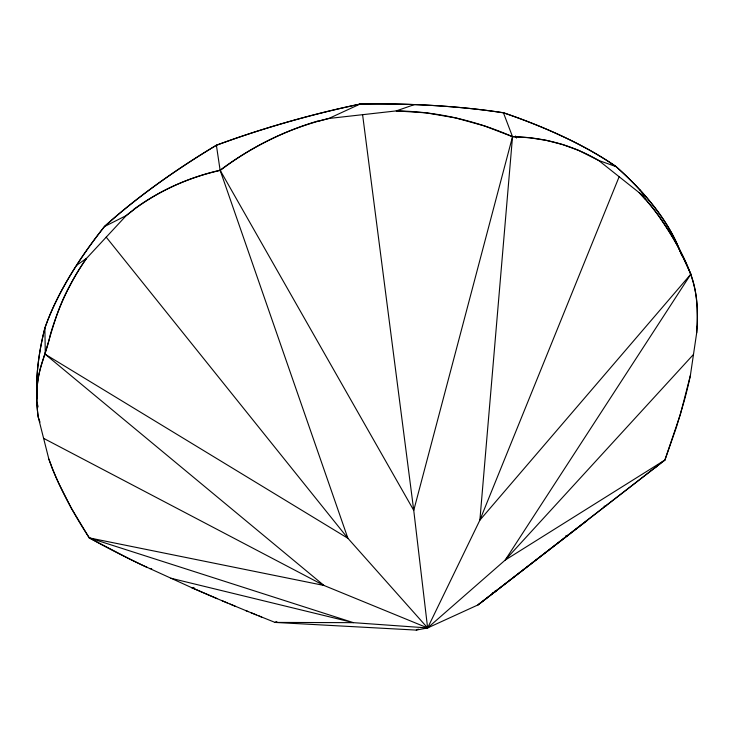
<?xml version="1.0" encoding="UTF-8"?>
<svg xmlns="http://www.w3.org/2000/svg" width="734" height="734" viewBox="0 0 734 734"><rect width="100%" height="100%" fill="white"/><g stroke="black" fill="none" stroke-linecap="round" stroke-linejoin="round"><path stroke-width="1.1" d="M697.08 326.318L696.685 332.832L690.373 375.505L680.427 414.251L664.921 460.007L654.93 467.797M696.685 332.832L696.97 328.465A265.203 91.044 -63.1 0 0 697.236 311.913C697.676 275.911 677.831 243.945 658.187 215.282A279.168 212.796 -82.7 0 0 643.204 196.941L639.195 192.657L598.65 160.452L578.511 150.342L562.694 144.57L546.371 140.368L529.618 137.744L512.525 136.68L484.431 125.909L455.603 117.908L426.225 112.862L396.25 110.907L328.814 118.477L317.85 121.339M360.045 104.081A253.799 66.133 -0.5 0 1 414.407 104.577A252.065 65.757 -0.5 0 1 503.432 112.788L512.525 136.68L479.88 520.149L427.619 627.946L416.279 630.093L275.057 622.423L258.928 615.945M51.582 466.402L48.866 459.126L38.205 416.995C36.498 404.581 36.205 391.919 38.03 379.506C40.416 364.22 47.141 350.191 50.206 335.053C58.133 307.785 70.088 281.572 86.529 258.368L126.266 215.557L133.927 209.557M40.003 422.142L38.205 416.995A269.066 130.872 44.5 0 1 36.792 395.488C36.911 384.433 38.489 373.331 41.976 362.816C50.573 337.099 56.087 310.051 69.638 286.141A281.59 245.752 62.8 0 1 86.529 258.359L76.547 265.332A247.56 94.686 -43.5 0 0 44.921 327.997A242.119 125.753 -55.6 0 0 37.012 398.736M639.975 190.005A246.908 116.165 26.2 0 0 616.074 166.627L598.65 160.452A277.984 211.722 -82.7 0 0 573.355 148.277C553.986 140.809 533.269 137.029 512.525 136.68L413.747 510.387L427.619 627.946L353.439 622.661L275.057 622.423L276.7 622.111M43.609 438.336L323.951 585.448L427.619 627.946L477.972 604.926L664.921 460.007L676.335 427.427L684.189 401.039A264.442 90.823 -63.1 0 0 690.373 375.505M619.147 176.738L479.88 520.149L690.877 274.121L679.666 250.147A244.193 115.064 26.2 0 0 646.571 197.373M690.877 274.121L505.203 560.079L427.619 627.946L347.888 538.279L106.219 237.155M693.492 354.439L505.203 560.079L664.921 460.007M586.971 520.709L477.972 604.926L656.701 466.42M44.912 328.006A247.413 94.631 -43.5 0 1 82.566 256.184A250.266 95.558 -43.5 0 1 104.448 226.567L126.266 215.557L131.34 211.52A282.397 246.349 62.7 0 1 152.773 196.951C173.619 184.537 196.501 175.683 220.108 170.196C242.431 153.58 266.882 139.754 292.857 129.698A286.132 284.388 83 0 1 321.492 120.339L328.814 118.477L360.045 104.072A254.79 66.354 -0.5 0 1 401.516 104.182A251.918 65.721 -0.5 0 1 503.441 112.788A248.817 85.557 13.5 0 1 590.916 150.892A251.835 86.484 13.5 0 1 616.074 166.618A245.899 115.743 26.2 0 1 646.544 197.373L639.195 192.657L645.168 199.134M416.279 630.093L418.343 629.093M492.413 593.035L496.523 591.035M414.407 104.586L396.25 110.907A285.214 283.507 82.6 0 1 433.574 113.843M604.064 506.322L606.229 505.717M275.057 622.423L277.057 622.047M194.024 587.439L191.895 587.76L142.965 565.446M565.786 535.765L567.988 535.481M149.497 568.538L151.699 568.575M433.656 113.853C460.833 117.807 487.385 125.679 512.525 136.68M170.894 578.236L353.439 622.661L89.209 537.875L71.308 508.13L58.839 483.486A270.296 131.625 44.6 0 1 50.646 463.971L48.866 459.126M261.708 617.074L245.798 610.596M256.386 614.918L251.083 612.762M248.294 611.624L222.264 600.816M230.054 604.082L235.275 606.256M227.347 602.953L217.053 598.614A255.652 23.91 21.4 0 1 191.886 587.76L217.117 598.632M147.305 567.501L145.13 566.474A256.478 23.983 21.4 0 1 128.432 558.4L89.209 537.875L323.951 585.448L45.288 354.311L44.893 328.015A242.734 126.065 -55.7 0 0 37.021 398.617M45.288 354.311L347.888 538.279L220.108 170.196L216.392 145.259A252.716 60.362 -15.3 0 1 320.024 113.284A255.616 60.95 -15.3 0 1 360.045 104.081A253.294 60.482 -15.3 0 0 216.365 145.24A251.698 71.051 -29.9 0 0 104.393 226.567M220.108 170.196L413.747 510.387L362.596 114.688M515.479 136.01L516.525 138.038M37.544 405.113A242.119 125.753 -55.6 0 1 37.342 403.012M37.81 407.297A242.734 126.065 -55.7 0 1 37.315 402.526M37.764 406.645A245.211 127.266 -55.7 0 1 37.59 405.076M76.538 265.332A249.266 95.227 -43.5 0 1 104.448 226.567A254.074 71.638 -29.9 0 1 130.634 204.309A251.101 70.904 -29.9 0 1 216.402 145.268M503.487 112.752A249.422 85.74 13.5 0 1 616.138 166.618M640.02 189.996A244.037 114.99 26.2 0 1 679.638 250.138A238.201 147.461 37.3 0 1 681.17 253.964M679.721 250.147A238.825 147.837 37.3 0 1 681.969 255.863M51.408 466.338A290.526 142.717 44.3 0 0 89.328 537.875A275.553 25.974 21.3 0 0 142.827 565.4M133.781 209.309A300.839 262.478 61.7 0 1 220.163 170.444M220.264 170.398A304.738 302.858 88.5 0 1 317.767 121.055M690.767 274.305A284.021 98.017 -62.9 0 1 697.208 326.153M645.296 198.923A298.94 229.063 -82.2 0 1 690.74 274.241M494.698 591.219A269.406 25.892 -7.7 0 1 496.459 591.053"/></g></svg>
